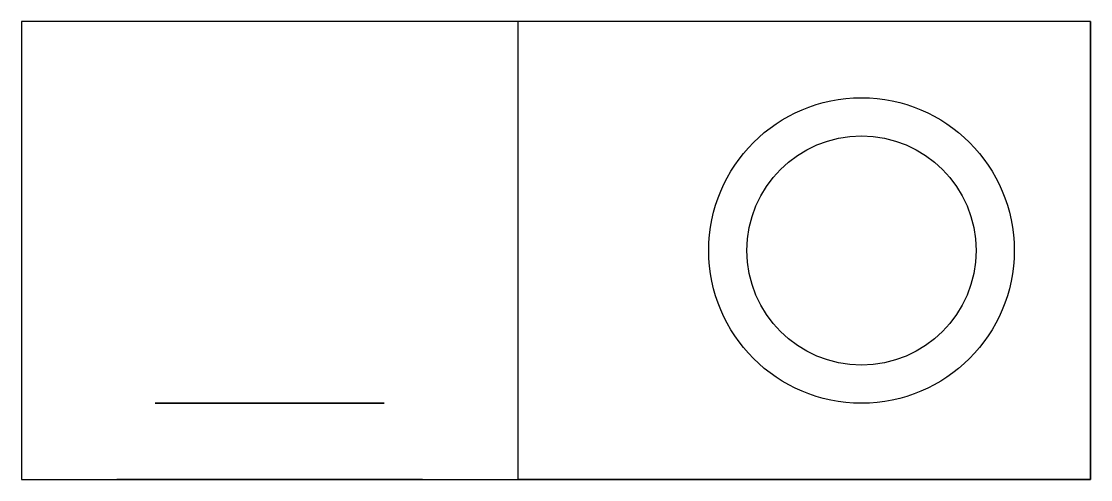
# Model space of a CAD drawing. Header units: inches. Extents: x 15.84 to 22.84, y 0.95 to 3.95.
import ezdxf

# ---------------------------------------------------------------- set-up
doc = ezdxf.new("R2010")
doc.units = ezdxf.units.IN
doc.header["$MEASUREMENT"] = 0

msp = doc.modelspace()

# ---------------------------------------------------------------- linework, layer by layer
for p, q in [((22.8381, 3.9529), (15.8381, 3.9529)), ((15.8381, 3.9529), (15.8381, 0.9529)), ((22.8381, 0.9529), (22.8381, 3.9529)), ((22.8381, 3.9529, 1.125), (22.8381, 0.9529, 1.125)), ((15.8381, 0.9529), (22.8381, 0.9529)), ((22.8381, 0.9529, 1.125), (19.0881, 0.9529, 1.125))]:
    msp.add_line(p, q)
at = {"extrusion": (1.26883e-16, 1, 0)}
for p, q in [((22.8381, 3.9529, 1.125), (19.0881, 3.9529, 1.125)), ((19.0881, 3.9529, 1.125), (19.0881, 3.9529, 3)), ((19.0881, 3.9529, 1.125), (19.0881, 0.9529, 1.125))]:
    msp.add_line(p, q, dxfattribs=at)
at = {"extrusion": (6.34413e-17, -1, 0)}
msp.add_line((15.8381, 0.9529), (15.8381, 0.9529, 3), dxfattribs=at)
at = {"extrusion": (6.34413e-17, -1, -1.38701e-31)}
msp.add_line((19.0881, 0.9529, 1.125), (19.0881, 0.9529, 3), dxfattribs=at)
for centre, radius in [((21.3381, 2.4529, 1.125), 1), ((21.3381, 2.4529, 0.625), 0.75)]:
    msp.add_circle(centre, radius)
at = {"extrusion": (-8.32667e-17, 1, 1.41129e-31)}
msp.add_circle((-17.4631, 3, 1.4529), 0.75, dxfattribs=at)
at = {"extrusion": (6.34413e-17, -1, -1.38701e-31)}
msp.add_circle((17.4631, 3, -0.9529), 1, dxfattribs=at)

doc.saveas('drawing.dxf')
